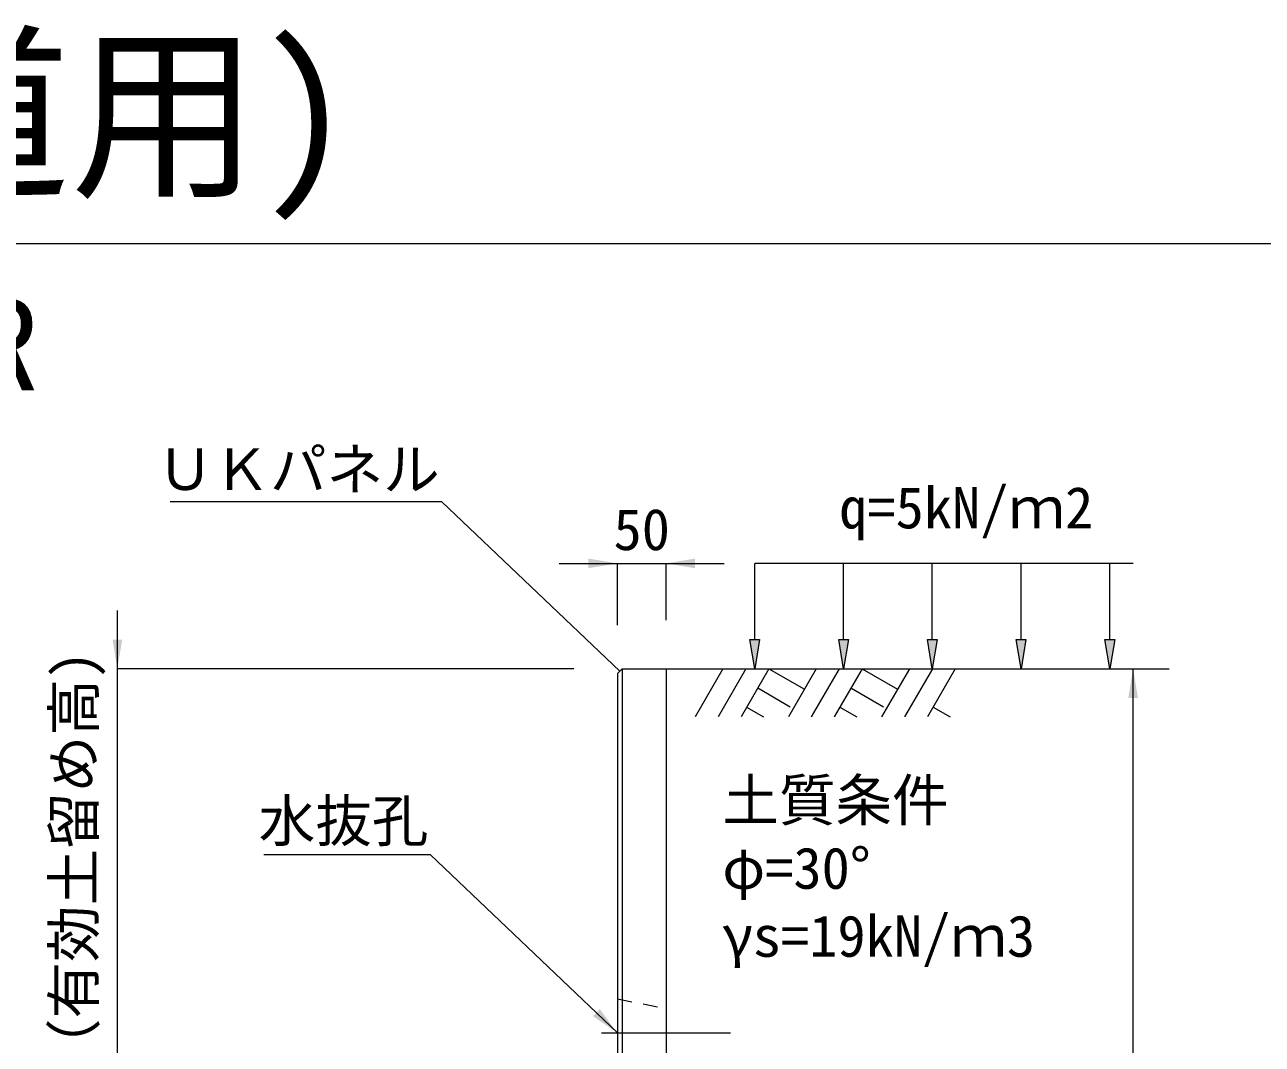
# Model space of a CAD drawing. Units: millimetres at full size, sheet at 1:20. Extents: x 201886 to 211886, y 860265 to 873235.
# Drawn here: x 204568 to 205843, y 865040 to 866091 of the extents above; entities that cross this region are included whole.
import ezdxf
from ezdxf.enums import TextEntityAlignment as Align

# ---------------------------------------------------------------- set-up
doc = ezdxf.new("R2010")
doc.units = ezdxf.units.MM
doc.header["$LTSCALE"] = 20
doc.linetypes.add('USER1', pattern=[1.35, 0.75, -0.6])
doc.linetypes.add('USER2', pattern=[28.575, 19.05, -3.175, 3.175, -3.175])
for name, color, linetype, lineweight in [('0_2', 7, 'Continuous', 20), ('UKパネル', 2, 'Continuous', 20), ('ハッチング', 7, 'Continuous', 5), ('図枠', 5, 'Continuous', 13), ('寸法線', 7, 'Continuous', 13), ('引出線', 4, 'Continuous', 13), ('補助線', 8, 'USER2', 13)]:
    doc.layers.add(name, color=color, linetype=linetype, lineweight=lineweight)
doc.layers.add('文字', color=7, linetype='Continuous')
doc.styles.add('ＭＳ ゴシック', font='')
doc.styles.get('ＭＳ ゴシック').set_extended_font_data('MS Gothic')

# ---------------------------------------------------------------- blocks, each defined once
blk = doc.blocks.new('filled_arrow')
at = {"color": 0, "linetype": 'Continuous', "lineweight": -2}
blk.add_solid([(7.5, 1.25), (0, 0), (7.5, -1.25)], dxfattribs=at)

msp = doc.modelspace()

# ---------------------------------------------------------------- hatches: boundary and pattern name
at = {"layer": '寸法線'}
for points in [[(205325.26, 865457.25), (205320.26, 865427.25), (205315.26, 865457.25)], [(205416.67, 865457.25), (205411.67, 865427.25), (205406.67, 865457.25)], [(205508.09, 865457.25), (205503.09, 865427.25), (205498.09, 865457.25)], [(205599.5, 865457.25), (205594.5, 865427.25), (205589.5, 865457.25)], [(205690.91, 865457.25), (205685.91, 865427.25), (205680.91, 865457.25)]]:
    msp.add_hatch(color=256, dxfattribs=at).paths.add_polyline_path(points)

# ---------------------------------------------------------------- linework, layer by layer
at = {"layer": '0_2'}
msp.add_line((205228.85, 865427.25), (205747.01, 865427.25), dxfattribs=at)
at = {"layer": 'UKパネル'}
for p, q in [((205178.85, 865422.25), (205183.85, 865427.25)), ((205178.85, 865422.25), (205178.85, 864842.25)), ((205183.85, 865427.25), (205228.85, 865427.25)), ((205228.85, 865427.25), (205228.85, 864507.25))]:
    msp.add_line(p, q, dxfattribs=at)
at = {"layer": 'UKパネル', "color": 4, "lineweight": 5}
msp.add_line((205183.85, 865427.25), (205183.85, 864842.25), dxfattribs=at)
at = {"layer": 'UKパネル', "linetype": 'USER1', "lineweight": 9}
msp.add_line((205178.85, 865087.25), (205228.85, 865077.25), dxfattribs=at)
at = {"layer": 'ハッチング', "lineweight": 9}
for p, q in [((205287.5, 865427.25), (205258.85, 865377.63)), ((205311.12, 865427.25), (205282.47, 865377.63)), ((205334.74, 865427.25), (205306.09, 865377.63)), ((205334.74, 865427.25), (205371.31, 865406.14)), ((205383.5, 865427.25), (205354.85, 865377.63)), ((205407.12, 865427.25), (205378.47, 865377.63)), ((205430.74, 865427.25), (205402.09, 865377.63)), ((205430.74, 865427.25), (205467.31, 865406.14)), ((205479.49, 865427.25), (205450.85, 865377.63)), ((205503.12, 865427.25), (205474.47, 865377.63)), ((205526.74, 865427.25), (205498.09, 865377.63)), ((205323.32, 865407.47), (205356.73, 865388.18)), ((205419.32, 865407.47), (205452.73, 865388.18)), ((205311.9, 865387.68), (205329.31, 865377.63)), ((205407.89, 865387.68), (205425.31, 865377.63)), ((205503.9, 865387.68), (205521.31, 865377.63))]:
    msp.add_line(p, q, dxfattribs=at)
at = {"layer": '図枠'}
msp.add_line((201886.35, 865865.21), (207886.35, 865865.21), dxfattribs=at)
at = {"layer": '寸法線'}
for p, q in [((205118.85, 865535.8), (205288.85, 865535.8)), ((205178.85, 865472.25), (205178.85, 865535.8)), ((205228.85, 865477.25), (205228.85, 865535.8)), ((204663.85, 864967.25), (204663.85, 865487.25)), ((205133.85, 865427.25), (204663.85, 865427.25)), ((205278.85, 865427.25), (205709.89, 865427.25)), ((205709.89, 864507.25), (205709.89, 865427.25))]:
    msp.add_line(p, q, dxfattribs=at)
at = {"layer": '寸法線', "lineweight": 9}
for p, q in [((205709.89, 865535.8), (205320.26, 865535.8)), ((205320.26, 865457.25), (205320.26, 865535.8)), ((205411.67, 865457.25), (205411.67, 865535.8)), ((205503.09, 865457.25), (205503.09, 865535.8)), ((205594.5, 865457.25), (205594.5, 865535.8)), ((205685.91, 865457.25), (205685.91, 865535.8))]:
    msp.add_line(p, q, dxfattribs=at)
for points in [[(205325.26, 865457.25), (205320.26, 865427.25), (205315.26, 865457.25)], [(205416.67, 865457.25), (205411.67, 865427.25), (205406.67, 865457.25)], [(205508.09, 865457.25), (205503.09, 865427.25), (205498.09, 865457.25)], [(205599.5, 865457.25), (205594.5, 865427.25), (205589.5, 865457.25)], [(205690.91, 865457.25), (205685.91, 865427.25), (205680.91, 865457.25)]]:
    msp.add_lwpolyline(points, close=True, dxfattribs=at)
at = {"layer": '引出線'}
for points in [[(205181.35, 865424.75), (204998.05, 865599.04), (204718.26, 865599.04)], [(205178.85, 865052.25), (204986.39, 865235.7), (204814.64, 865235.7)]]:
    msp.add_lwpolyline(points, dxfattribs=at)
at = {"layer": '補助線'}
msp.add_line((205162.49, 865052.25), (205295.21, 865052.25), dxfattribs=at)

# ---------------------------------------------------------------- block references
at = {"layer": '寸法線', "xscale": 4, "yscale": 4}
for p, rotation in [((205178.85, 865535.8), 180), ((204663.85, 865427.25), 90), ((205709.89, 865427.25), 270)]:
    msp.add_blockref('filled_arrow', p, dxfattribs=dict(at, rotation=rotation))
msp.add_blockref('filled_arrow', (205228.85, 865535.8), dxfattribs=at)
at = {"layer": '引出線', "rotation": 136.4}
for p, xscale, yscale in [((205181.35, 865424.75), 0.16, 0.16), ((205178.85, 865052.25), 4, 4)]:
    msp.add_blockref('filled_arrow', p, dxfattribs=dict(at, xscale=xscale, yscale=yscale))

# ---------------------------------------------------------------- texts
at = {"layer": '寸法線', "style": 'ＭＳ ゴシック'}
msp.add_text('50', height=42.72, dxfattribs=at).set_placement((205203.85, 865570.8), align=Align.MIDDLE_CENTER)
msp.add_text('（有効土留め高)', height=42.72, rotation=90, dxfattribs=at).set_placement((204653.05, 865008.72), align=Align.BOTTOM_LEFT)
at = {"layer": '引出線', "style": 'ＭＳ ゴシック'}
for s, p in [('ＵＫパネル', (204995.8, 865654.18)), ('水抜孔', (204984.14, 865291.98))]:
    msp.add_text(s, height=42.72, dxfattribs=at).set_placement(p, align=Align.TOP_RIGHT)
at = {"layer": '文字', "style": 'ＭＳ ゴシック'}
for s, height, p in [('UKパネル(KUR300×300用)(車道用)', 142.4, (201900.27, 865884.79)), ('KUR用 400R', 94.94, (203936.35, 865685.71)), ('q=5kN/ｍ2', 42.72, (205407.15, 865559.07))]:
    msp.add_text(s, height=height, dxfattribs=at).set_placement(p, align=Align.BOTTOM_LEFT)
for s, p in [('土質条件', (205286.81, 865313.28)), ('φ=30°', (205286.81, 865243.28)), ('γs=19kN/ｍ3', (205286.81, 865173.28))]:
    msp.add_text(s, height=42.72, dxfattribs=at).set_placement(p, align=Align.TOP_LEFT)

doc.saveas('drawing.dxf')
